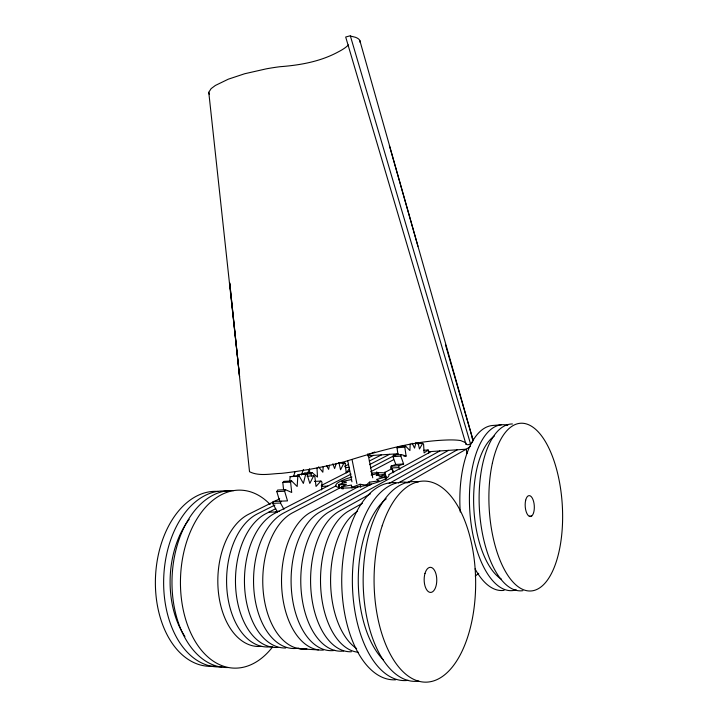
<?xml version="1.0" encoding="UTF-8"?>
<svg xmlns="http://www.w3.org/2000/svg" width="718" height="718" viewBox="0 0 718 718"><rect width="100%" height="100%" fill="white"/><g stroke="black" fill="none" stroke-linecap="round" stroke-linejoin="round"><path stroke-width="1.08" d="M410.184 443.984L409.924 450.572L405.589 446.102L397.772 446.65L397 447.736L397.969 454.368M321.592 489.927L321.951 482.128L320.937 481.06L314.385 481.401M323.19 466.736L322.849 472.229L318.55 466.835M320.937 481.06L316.028 486.436L314.798 476.384L313.649 475.81L309.835 483.429L306.954 474.14L305.742 474.122L303.373 483.429L299.011 475.666L297.844 476.231L297.162 486.499L291.625 480.952L283.843 481.374L282.811 482.478L283.592 489.721M289.749 481.778L290.099 476.662L299.011 475.666M399.944 469.213L398.804 467.562L398.966 465.686L403.624 463.981L400.815 456.136L401.317 454.557L406.11 456.065L404.817 447.188L405.589 446.102M339.165 488.007L338.591 484.515L346.525 482.191L342.037 481.464L342.441 483.483M393.796 472.13L390.924 468.019L391.095 466.153L395.78 464.456L403.624 463.981M428.619 453.345L428.879 451.29L428.143 449.98L423.755 450.276M329.391 465.255L328.638 469.384L326.582 465.605M416 442.405L414.573 448.131L412.168 443.257M283.96 509.295L280.505 503.058L280.998 501.146M279.347 511.27L277.103 511.342L272.652 503.363L273.145 501.46L287.514 500.886L284.633 491.247L285.432 489.667L291.714 492.467L290.602 482.065L291.625 480.952M297.503 476.626L298.033 474.571L311.065 473.772L311.944 472.552L317.491 477.048L316.997 467.956M336.302 463.361L334.615 468.567L332.847 463.792M395.78 464.456L392.961 456.648L393.473 455.068L401.317 454.557M472.049 438.025C476.321 441.579 466.099 448.095 465.686 442.683L460.803 440.619A49.73 9.684 -10.7 0 0 445.268 440.062C410.669 441.471 377.354 451.478 344.55 461.701C323.809 467.059 302.682 471.017 281.393 473.359C270.937 473.665 259.18 476.581 249.514 471.717L229.715 282.901L239.579 376.546L208.776 92.308L211.128 88.628L215.364 85.46L228.297 79.186L244.667 73.748L266.181 68.865A44.893 7.557 -11.1 0 1 279.984 66.711C300.07 65.194 320.381 61.622 338.268 51.893A87.138 16.128 -11.2 0 0 348.374 44.902M349.298 468.89L346.247 472.92L345.17 463.263L344.119 462.67L340.556 469.778L338.887 462.536M279.697 501.2L276.816 491.615L277.615 490.044L285.432 489.667M428.143 449.98L424.096 452.932L423.584 444.173L422.669 443.374L419.491 448.974L417.966 442.755M303.499 474.212L304.387 472.991L311.944 472.552M378.889 475.379L378.494 473.368L376.286 475.576L384.893 474.221L385.476 474.499L386.284 478.574M342.037 488.868L341.624 486.804L351.425 485.036L351.461 486.992L353.247 486.84L360.05 484.264L364.968 484.973L366.925 484.533L369.465 482.164L379.104 480.836L376.564 479.445L385.754 476.976L386.158 479.032M475.217 576.096L478.718 573.314M407.016 482.981L466.179 449.199A59.029 11.461 -10.7 0 0 470.362 446.327M362.375 503.309L348.751 510.983A72.312 39.903 -89.8 0 0 320.811 589.236A72.312 39.903 -89.8 0 0 358.345 652.258M398.409 482.99L457.303 449.791M370.335 493.903L339.102 511.297A71.872 40.154 -89.6 0 0 311.065 591.623A71.872 40.154 -89.6 0 0 351.425 651.747M389.129 483.447L448.526 450.374M439.838 450.958L329.562 511.602A71.432 40.396 -89.5 0 0 301.398 593.131A71.432 40.396 -89.5 0 0 343.68 651.02M371.305 484.103L320.138 511.907A70.992 40.63 -89.3 0 0 291.768 593.589A70.992 40.63 -89.3 0 0 334.893 650.364M431.24 451.532L388.743 474.625A27.06 5.672 -11.3 0 1 368.074 484.919A27.06 5.672 -11.3 0 1 337.092 486.948A27.06 5.672 -11.3 0 1 351.919 477.03M357.932 486.903L310.831 512.203A70.57 40.854 -89.2 0 0 282.021 591.695A70.57 40.854 -89.2 0 0 323.459 650.05M392.306 468.441L384.04 472.875A27.06 5.672 -11.3 0 0 371.888 473.144M275.317 512.293L277.103 511.342M341.624 486.804L346.408 484.255L338.546 484.946M340.197 487.764L292.549 512.796A69.727 41.276 -88.9 0 0 263.389 592.987A69.727 41.276 -88.9 0 0 306.909 648.758M370.676 471.762L393.392 459.825M342.037 481.464L351.623 479.525M335.916 485.889L283.574 513.083A69.314 41.482 -88.7 0 0 254.253 593.615A69.314 41.482 -88.7 0 0 298.814 648.067M370.425 467.948L393.599 455.912M394.424 455.481L397.727 453.767M351.084 474.095L274.707 513.37A68.91 41.671 -88.6 0 0 244.82 590.115A68.91 41.671 -88.6 0 0 285.755 647.995M369.564 464.591L389.551 454.314M275.685 508.694L265.938 513.657A68.506 41.859 -88.4 0 0 235.899 590.761A68.506 41.859 -88.4 0 0 277.866 647.439M321.242 485.503L349.747 470.999M369.276 461.055L381.473 454.853M274.913 505.05L257.268 513.935A68.111 42.03 -88.3 0 0 227.166 592.215A68.111 42.03 -88.3 0 0 271.126 646.721M369.42 457.42L373.468 455.383M279.661 498.768L248.706 514.214A67.716 42.2 -88.1 0 0 218.29 591.04A67.716 42.2 -88.1 0 0 261.19 646.371M344.568 466.377L348.562 464.384M385.476 474.499L379.068 476.985L385.754 476.976M371.161 475.065L378.494 473.368M501.415 424.787L492.279 425.514A82.651 37.695 86.7 0 0 472.749 440.843M417.167 443.769L422.669 443.374M397 447.736L404.817 447.188M367.517 455.777L397.969 453.749M428.161 451.739L466.179 449.199L467.005 453.543M392.961 456.648L400.815 456.136M403.875 456.208L406.11 456.065M338.833 463.002L344.119 462.67M341.992 463.46L345.17 463.263M345.25 467.589L349.469 467.337M391.095 466.153L398.966 465.686M390.924 468.019L398.804 467.562M306.954 474.14L298.033 474.571M290.099 476.662L297.844 476.231M307.071 476.178L313.649 475.81M282.811 482.478L290.602 482.065M321.413 486.391L327.767 486.086M276.816 491.615L284.633 491.247M272.652 503.363L280.505 503.058M268.774 512.212L277.525 511.916M529.39 516.125L531.634 516.062M299.837 648.821L318.451 649.898M360.068 42.398A91.841 16.783 -11.2 0 0 355.275 37.237L349.81 35.9L345.69 37.022L466.045 444.478M393.473 455.068L395.394 455.67M350.366 35.936L470.514 443.832M445.456 344.73L473.018 440.098L389.371 145.574M359.835 40.54L417.948 246.265M208.776 92.308L209.252 94.246M342.648 486.975L343.069 489.039M338.591 484.515L339.201 487.576M360.05 484.264L360.678 487.369M352.053 459.583L356.882 483.69M347.781 460.992L351.964 481.814M351.632 486.068L352.053 488.141M384.884 472.094L386.158 478.565M384.893 474.221L385.503 477.264M385.252 477.479L385.656 479.543M376.735 471.852L377.165 474.051M367.939 453.668L372.741 477.802M369.465 482.164L370.084 485.278M392.54 469.473L393.186 472.731M311.065 473.772L311.45 475.98M309.53 469.644L309.709 472.991M368.603 454.476A59.029 11.461 -10.7 0 1 374.841 451.963M356.649 648.56A72.769 39.643 -89.9 0 1 330.585 579.39A72.769 39.643 -89.9 0 1 357.6 511.225M501.541 579.282A74.762 33.575 86.6 0 1 473.826 508.021A74.762 33.575 86.6 0 1 494.361 436.023M516.206 589.828A83.1 37.336 86.6 0 1 469.653 508.47A83.1 37.336 86.6 0 1 507.77 425.352M504.126 590.331A82.651 37.695 86.7 0 1 475.056 568.862M460.256 512.024A82.651 37.695 86.7 0 1 472.175 441.821M522.928 590.645A83.557 36.959 86.6 0 1 479.471 510.13A83.557 36.959 86.6 0 1 512.446 423.97M418.8 681.095A99.892 51.202 89.5 0 1 363.155 580.817A99.892 51.202 89.5 0 1 418.199 481.975M395.735 679.775A98.617 52.01 89.8 0 1 341.723 580.467A98.617 52.01 89.8 0 1 395.959 482.702M408.237 680.332A99.255 51.615 89.6 0 1 352.367 579.722A99.255 51.615 89.6 0 1 409.009 482.658M383.394 659.968A89.274 46.41 89.6 0 1 358.291 577.182A89.274 46.41 89.6 0 1 386.23 498.777M184.93 636.507A79.204 51.481 -87.3 0 1 189.175 519.32M272.741 646.747A89.041 56.866 -87.7 0 1 196.346 643.238A89.041 56.866 -87.7 0 1 194.156 523.808A89.041 56.866 -87.7 0 1 270.13 504.467M228.252 667.507A88.547 57.063 -87.5 0 1 172.051 578.241A88.547 57.063 -87.5 0 1 233.826 490.627M221.871 666.78A88.045 57.243 -87.3 0 1 163.749 577.048A88.045 57.243 -87.3 0 1 229.06 491.381M214.637 666.089A87.56 57.422 -87.1 0 1 155.402 580.207A87.56 57.422 -87.1 0 1 217.805 491.408M301.497 475.011A74.995 42.909 88.2 0 1 303.418 469.491M293.545 476.393A74.627 43.116 88.3 0 1 295.098 471.744M307.887 472.632A67.474 38.601 88.2 0 1 309.512 468.89M424.984 573.458A12.556 6.309 89.3 0 0 430.504 592.431A12.556 6.309 89.3 0 0 435.916 573.736A12.556 6.309 89.3 0 0 424.984 573.458M525.666 500.24A10.501 4.55 86.4 0 0 529.965 516.538A10.501 4.55 86.4 0 0 533.6 501.46A10.501 4.55 86.4 0 0 525.666 500.24M492.404 463.02A84.015 36.582 86.5 0 0 528.852 590.968A84.015 36.582 86.5 0 0 556.055 467.373A84.015 36.582 86.5 0 0 492.404 463.02M382.2 525.764A100.538 50.781 89.4 0 0 422.381 681.947A100.538 50.781 89.4 0 0 470.066 537.163A100.538 50.781 89.4 0 0 382.2 525.764"/></g></svg>
